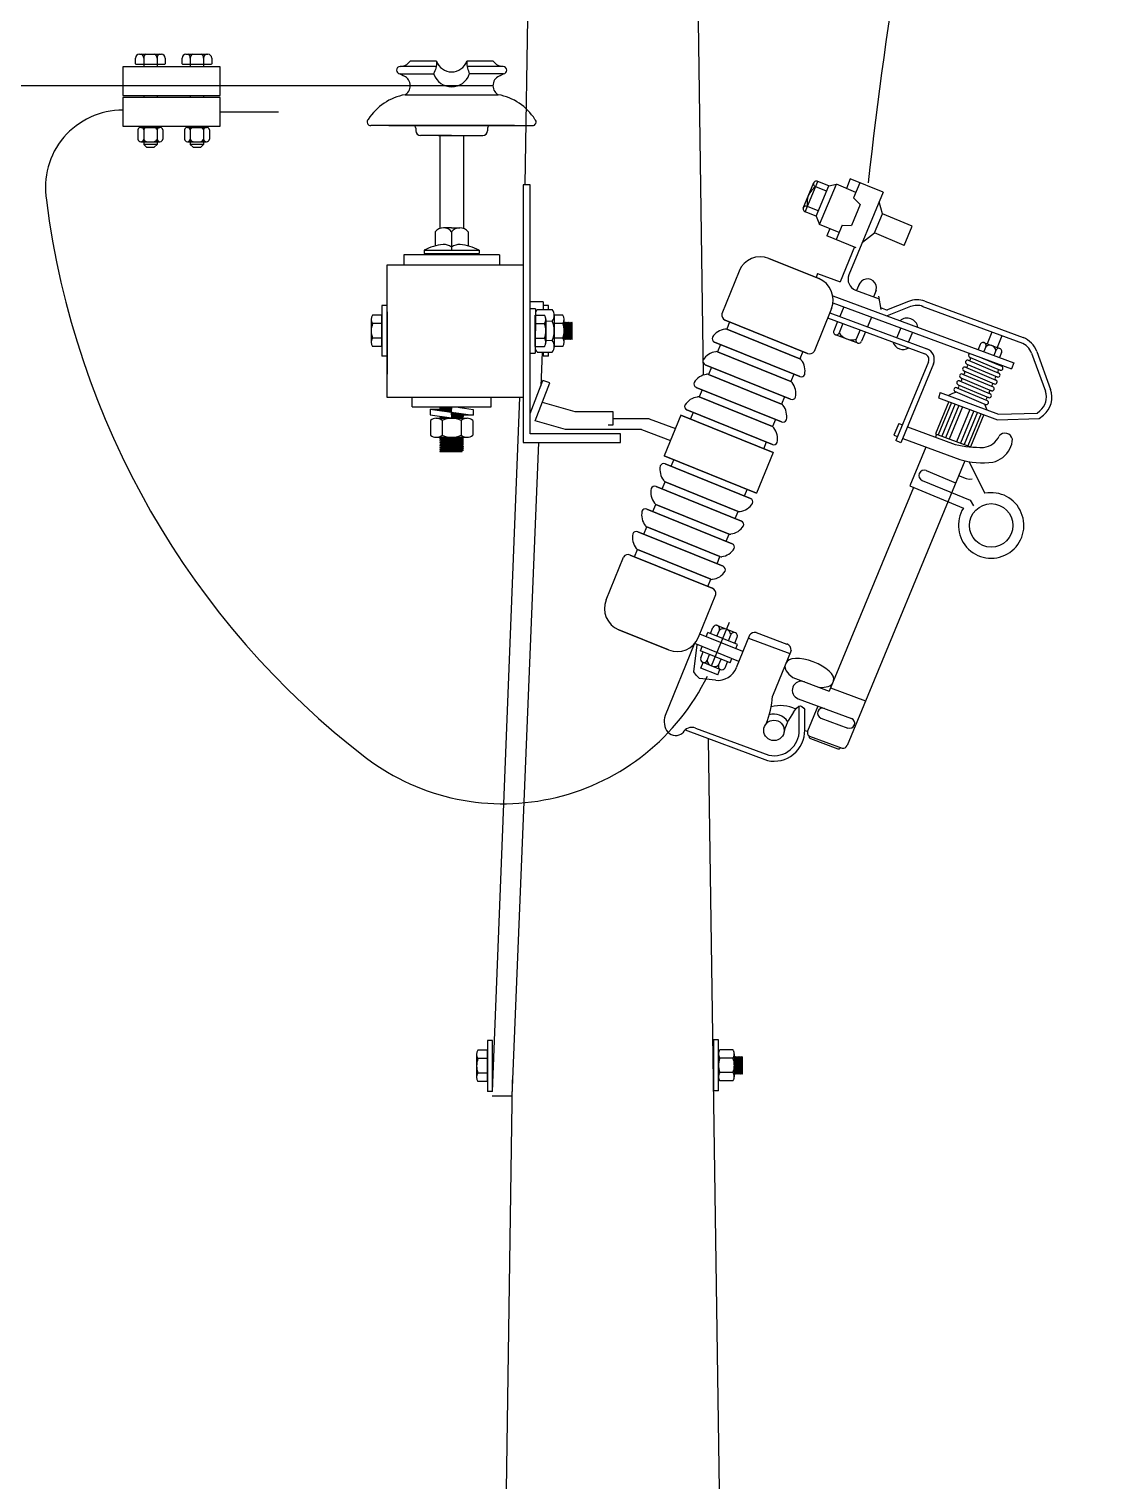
# Model space of a CAD drawing. Header units: millimetres. Extents: x 3057.5 to 3131.2, y 1715.9 to 1738.7.
# Drawn here: x 3113.275 to 3116.612, y 1730.879 to 1735.396 of the extents above; entities that cross this region are included whole.
import ezdxf

# ---------------------------------------------------------------- set-up
doc = ezdxf.new("R2010")
doc.units = ezdxf.units.MM
doc.linetypes.add('ACAD_ISO02W100', pattern=[15, 12, -3])

msp = doc.modelspace()

# ---------------------------------------------------------------- linework, layer by layer
at = {"color": 177, "true_color": 0x293189}
for p, q in [((3114.8199, 1734.9114), (3114.8679, 1738.2623)), ((3115.3745, 1734.3198), (3115.3574, 1735.5082)), ((3113.6317, 1735.3078), (3113.6317, 1735.279)), ((3113.6733, 1735.3078), (3113.6733, 1735.279)), ((3113.7768, 1735.3078), (3113.7768, 1735.279)), ((3113.8184, 1735.3078), (3113.8184, 1735.279)), ((3114.5423, 1735.2798), (3114.4302, 1735.2798)), ((3114.5436, 1735.2966), (3114.461, 1735.2966)), ((3114.72, 1735.2966), (3114.6374, 1735.2966)), ((3114.6374, 1735.2966), (3114.6374, 1735.2942)), ((3114.7508, 1735.2798), (3114.6387, 1735.2798)), ((3114.7508, 1735.2798), (3114.7435, 1735.281)), ((3113.5671, 1735.2725), (3113.5672, 1735.2725)), ((3114.4296, 1735.2571), (3114.5345, 1735.2571)), ((3114.431, 1735.2565), (3114.4381, 1735.2518)), ((3114.6465, 1735.2571), (3114.6454, 1735.2556)), ((3114.7514, 1735.2571), (3114.6465, 1735.2571)), ((3114.7429, 1735.2518), (3114.75, 1735.2565)), ((3113.5671, 1735.2077), (3113.5672, 1735.2077)), ((3113.6317, 1735.1897), (3113.6317, 1735.1834)), ((3113.6733, 1735.1897), (3113.6733, 1735.1834)), ((3113.7768, 1735.1897), (3113.7768, 1735.1834)), ((3113.8184, 1735.1897), (3113.8184, 1735.1834)), ((3114.4454, 1735.1921), (3114.7356, 1735.1921)), ((3113.6317, 1735.094), (3113.6317, 1735.0372)), ((3113.6733, 1735.094), (3113.6733, 1735.0372)), ((3113.7768, 1735.094), (3113.7768, 1735.0372)), ((3113.8184, 1735.094), (3113.8184, 1735.0372)), ((3114.5905, 1735.0958), (3114.3387, 1735.0958)), ((3114.3952, 1735.0958), (3114.5905, 1735.0958)), ((3114.7857, 1735.0958), (3114.5905, 1735.0958)), ((3114.5905, 1735.0958), (3114.8225, 1735.0958)), ((3114.5905, 1735.0958), (3114.8423, 1735.0958)), ((3113.6135, 1735.0824), (3113.6135, 1735.0539)), ((3113.6226, 1735.0902), (3113.6824, 1735.0902)), ((3113.6398, 1735.0902), (3113.6652, 1735.0902)), ((3113.6915, 1735.0824), (3113.6915, 1735.0539)), ((3113.7585, 1735.0824), (3113.7585, 1735.0539)), ((3113.7677, 1735.0902), (3113.8275, 1735.0902)), ((3113.7849, 1735.0902), (3113.8103, 1735.0902)), ((3113.8366, 1735.0824), (3113.8366, 1735.0539)), ((3114.4787, 1735.0883), (3114.4787, 1735.0799)), ((3114.5905, 1735.0649), (3114.4937, 1735.0649)), ((3114.5905, 1735.0649), (3114.4937, 1735.0649)), ((3114.5497, 1735.0649), (3114.6313, 1735.0649)), ((3114.5497, 1735.0649), (3114.6313, 1735.0649)), ((3114.554, 1735.0649), (3114.554, 1734.7761)), ((3114.5905, 1735.0649), (3114.6872, 1735.0649)), ((3114.5905, 1735.0649), (3114.6872, 1735.0649)), ((3114.627, 1735.0649), (3114.627, 1734.7761)), ((3114.7022, 1735.0883), (3114.7022, 1735.0799)), ((3113.6226, 1735.046), (3113.6824, 1735.046)), ((3113.6733, 1735.0372), (3113.6317, 1735.0372)), ((3113.6317, 1735.0372), (3113.6403, 1735.0286)), ((3113.6398, 1735.046), (3113.6652, 1735.046)), ((3113.6403, 1735.0286), (3113.6647, 1735.0286)), ((3113.6733, 1735.0372), (3113.6647, 1735.0286)), ((3113.7677, 1735.046), (3113.8275, 1735.046)), ((3113.8184, 1735.0372), (3113.7768, 1735.0372)), ((3113.7768, 1735.0372), (3113.7854, 1735.0286)), ((3113.7849, 1735.046), (3113.8103, 1735.046)), ((3113.7854, 1735.0286), (3113.8098, 1735.0286)), ((3113.8184, 1735.0372), (3113.8098, 1735.0286)), ((3114.627, 1735.0341), (3114.627, 1734.7761)), ((3114.8133, 1734.9114), (3114.8133, 1734.1095)), ((3114.8347, 1734.9114), (3114.8133, 1734.9114)), ((3114.8347, 1734.1367), (3114.8347, 1734.9114)), ((3115.6851, 1734.8395), (3115.718, 1734.9185)), ((3115.6916, 1734.828), (3115.7307, 1734.9222)), ((3115.7644, 1734.9081), (3115.7307, 1734.9222)), ((3115.7363, 1734.7884), (3115.7883, 1734.9135)), ((3115.7644, 1734.9081), (3115.7883, 1734.9135)), ((3115.8489, 1734.8883), (3115.7883, 1734.9135)), ((3115.8317, 1734.9304), (3115.8194, 1734.9006)), ((3115.9337, 1734.8889), (3115.8317, 1734.9304)), ((3115.8612, 1734.9183), (3115.8419, 1734.8716)), ((3115.7576, 1734.8918), (3115.7239, 1734.9058)), ((3115.7253, 1734.814), (3115.7644, 1734.9081)), ((3115.9337, 1734.8889), (3115.8274, 1734.6314)), ((3115.8419, 1734.8716), (3115.8628, 1734.8507)), ((3115.7253, 1734.814), (3115.6916, 1734.828)), ((3115.7321, 1734.8304), (3115.6983, 1734.8444)), ((3115.8628, 1734.8507), (3115.8356, 1734.7847)), ((3115.907, 1734.7619), (3115.9316, 1734.821)), ((3115.9316, 1734.821), (3115.9211, 1734.8583)), ((3116.024, 1734.7826), (3115.9316, 1734.821)), ((3114.5905, 1734.778), (3114.565, 1734.778)), ((3114.5905, 1734.778), (3114.616, 1734.778)), ((3115.7253, 1734.814), (3115.7363, 1734.7884)), ((3115.7973, 1734.7635), (3115.7363, 1734.7884)), ((3115.8068, 1734.7865), (3115.7881, 1734.7413)), ((3115.8068, 1734.7865), (3115.8356, 1734.7847)), ((3115.9994, 1734.7234), (3116.024, 1734.7826)), ((3114.5395, 1734.7651), (3114.5395, 1734.7214)), ((3114.5905, 1734.7651), (3114.5905, 1734.7088)), ((3114.6415, 1734.7651), (3114.6415, 1734.7214)), ((3115.7678, 1734.7755), (3115.7586, 1734.7533)), ((3115.85, 1734.7161), (3115.7586, 1734.7533)), ((3115.8693, 1734.733), (3115.907, 1734.7619)), ((3115.9994, 1734.7234), (3115.907, 1734.7619)), ((3114.7398, 1734.6939), (3114.4412, 1734.6939)), ((3114.5047, 1734.7088), (3114.6762, 1734.7088)), ((3114.5047, 1734.7088), (3114.5047, 1734.6981)), ((3114.5047, 1734.6981), (3114.6762, 1734.6981)), ((3114.554, 1734.6981), (3114.554, 1734.6939)), ((3114.627, 1734.6981), (3114.627, 1734.6939)), ((3114.6762, 1734.7088), (3114.6762, 1734.6981)), ((3115.8447, 1734.7183), (3115.8001, 1734.6102)), ((3114.8133, 1734.6623), (3114.8133, 1734.2498)), ((3115.4855, 1734.6433), (3115.4315, 1734.5098)), ((3115.4855, 1734.6433), (3115.4315, 1734.5098)), ((3115.7335, 1734.62), (3115.5785, 1734.6827)), ((3115.5785, 1734.6827), (3115.7335, 1734.62)), ((3115.73, 1734.6361), (3115.7249, 1734.6234)), ((3115.73, 1734.6361), (3115.8001, 1734.6102)), ((3115.8601, 1734.6043), (3115.8513, 1734.5831)), ((3115.777, 1734.5667), (3116.3411, 1734.3579)), ((3115.848, 1734.5843), (3115.9211, 1734.5572)), ((3115.9123, 1734.5827), (3115.9044, 1734.5634)), ((3115.9198, 1734.5648), (3115.9271, 1734.5239)), ((3114.3736, 1734.5059), (3114.3444, 1734.5059)), ((3114.3736, 1734.5365), (3114.3736, 1734.3781)), ((3114.3896, 1734.5365), (3114.3736, 1734.5365)), ((3114.3736, 1734.4087), (3114.3736, 1734.5059)), ((3114.3896, 1734.3781), (3114.3896, 1734.5365)), ((3114.3896, 1734.5161), (3114.3896, 1734.3221)), ((3114.8513, 1734.5263), (3114.8342, 1734.5263)), ((3114.8758, 1734.5481), (3114.8347, 1734.5481)), ((3114.8513, 1734.5263), (3114.8502, 1734.3882)), ((3114.8507, 1734.506), (3114.8507, 1734.4086)), ((3114.8507, 1734.506), (3114.8507, 1734.4086)), ((3114.8507, 1734.4087), (3114.8507, 1734.5059)), ((3114.8507, 1734.5059), (3114.8799, 1734.5059)), ((3114.8572, 1734.5235), (3114.9035, 1734.5235)), ((3114.8758, 1734.5481), (3114.8758, 1734.5235)), ((3114.8919, 1734.5367), (3114.8758, 1734.5367)), ((3114.8919, 1734.5235), (3114.8919, 1734.5367)), ((3114.9098, 1734.5084), (3114.9098, 1734.4061)), ((3114.9369, 1734.5062), (3114.91, 1734.5062)), ((3115.7729, 1734.527), (3115.7189, 1734.3935)), ((3115.7729, 1734.527), (3115.7189, 1734.3935)), ((3115.7676, 1734.5137), (3116.07, 1734.4017)), ((3115.7776, 1734.5447), (3116.334, 1734.3388)), ((3115.8111, 1734.5323), (3115.7987, 1734.5022)), ((3115.926, 1734.5298), (3115.9465, 1734.5222)), ((3116.0127, 1734.5487), (3115.9446, 1734.5215)), ((3116.0191, 1734.5328), (3115.9468, 1734.5038)), ((3116.0544, 1734.5345), (3116.3673, 1734.4187)), ((3116.0641, 1734.5494), (3116.3697, 1734.4362)), ((3114.3402, 1734.4929), (3114.3402, 1734.4217)), ((3114.3736, 1734.4799), (3114.3444, 1734.4799)), ((3114.3896, 1734.4411), (3114.3896, 1734.471)), ((3114.3896, 1734.4411), (3114.3896, 1734.471)), ((3114.8347, 1734.4411), (3114.8347, 1734.471)), ((3114.8347, 1734.4411), (3114.8347, 1734.471)), ((3114.8507, 1734.4903), (3114.8507, 1734.4211)), ((3114.8507, 1734.4903), (3114.8507, 1734.4211)), ((3114.8507, 1734.4799), (3114.8799, 1734.4799)), ((3114.8841, 1734.4929), (3114.8841, 1734.4217)), ((3114.9369, 1734.4803), (3114.9098, 1734.4803)), ((3114.9411, 1734.422), (3114.9411, 1734.4932)), ((3114.9411, 1734.4576), (3114.9446, 1734.4846)), ((3114.9416, 1734.4806), (3114.9411, 1734.4814)), ((3114.9411, 1734.4383), (3114.9466, 1734.4806)), ((3114.9411, 1734.4769), (3114.9416, 1734.4806)), ((3114.9446, 1734.4846), (3114.9416, 1734.4806)), ((3114.9432, 1734.4347), (3114.9496, 1734.4846)), ((3114.9466, 1734.4806), (3114.9446, 1734.4846)), ((3114.9451, 1734.4306), (3114.9516, 1734.4806)), ((3114.9496, 1734.4846), (3114.9466, 1734.4806)), ((3114.9482, 1734.4347), (3114.9547, 1734.4846)), ((3114.9516, 1734.4806), (3114.9496, 1734.4846)), ((3114.9502, 1734.4306), (3114.9566, 1734.4806)), ((3114.9547, 1734.4846), (3114.9516, 1734.4806)), ((3114.9532, 1734.4347), (3114.9597, 1734.4846)), ((3114.9566, 1734.4806), (3114.9547, 1734.4846)), ((3114.9552, 1734.4306), (3114.9616, 1734.4806)), ((3114.9597, 1734.4846), (3114.9566, 1734.4806)), ((3114.9582, 1734.4347), (3114.9647, 1734.4846)), ((3114.9616, 1734.4806), (3114.9597, 1734.4846)), ((3114.9602, 1734.4306), (3114.966, 1734.4758)), ((3114.9647, 1734.4846), (3114.9616, 1734.4806)), ((3114.9647, 1734.4846), (3114.9616, 1734.4806)), ((3114.966, 1734.4818), (3114.9647, 1734.4846)), ((3114.966, 1734.4318), (3114.966, 1734.4818)), ((3115.698, 1734.3873), (3115.4422, 1734.4909)), ((3115.4422, 1734.4909), (3115.698, 1734.3873)), ((3115.4561, 1734.4853), (3115.447, 1734.4629)), ((3115.4561, 1734.4853), (3115.447, 1734.4629)), ((3115.675, 1734.3705), (3115.447, 1734.4629)), ((3115.447, 1734.4629), (3115.675, 1734.3705)), ((3115.7611, 1734.4978), (3116.064, 1734.3856)), ((3115.7921, 1734.4863), (3115.7802, 1734.4574)), ((3115.8088, 1734.4801), (3115.7969, 1734.4512)), ((3115.8619, 1734.4605), (3115.85, 1734.4316)), ((3115.8976, 1734.5003), (3115.8851, 1734.4701)), ((3115.9894, 1734.4663), (3115.977, 1734.4362)), ((3114.3736, 1734.4347), (3114.3444, 1734.4347)), ((3114.8507, 1734.4347), (3114.8799, 1734.4347)), ((3114.9369, 1734.435), (3114.9098, 1734.435)), ((3114.9411, 1734.432), (3114.9432, 1734.4347)), ((3114.9432, 1734.4347), (3114.9451, 1734.4306)), ((3114.9451, 1734.4306), (3114.9482, 1734.4347)), ((3114.9482, 1734.4347), (3114.9502, 1734.4306)), ((3114.9502, 1734.4306), (3114.9532, 1734.4347)), ((3114.9532, 1734.4347), (3114.9552, 1734.4306)), ((3114.9552, 1734.4306), (3114.9582, 1734.4347)), ((3114.9582, 1734.4347), (3114.9602, 1734.4306)), ((3114.9602, 1734.4306), (3114.9632, 1734.4347)), ((3114.9632, 1734.4347), (3114.966, 1734.4565)), ((3114.9632, 1734.4347), (3114.9652, 1734.4306)), ((3114.9652, 1734.4306), (3114.966, 1734.4372)), ((3114.9652, 1734.4306), (3114.966, 1734.4318)), ((3115.6745, 1734.3149), (3115.4087, 1734.4225)), ((3115.4087, 1734.4225), (3115.6745, 1734.3149)), ((3115.4276, 1734.4148), (3115.4185, 1734.3924)), ((3115.4276, 1734.4148), (3115.4185, 1734.3924)), ((3115.7841, 1734.4458), (3115.8568, 1734.4189)), ((3115.8786, 1734.4543), (3115.8667, 1734.4254)), ((3116.0255, 1734.4529), (3116.0131, 1734.4228)), ((3116.2361, 1734.4144), (3116.2298, 1734.3991)), ((3116.2469, 1734.4213), (3116.2975, 1734.4025)), ((3116.2725, 1734.4537), (3116.2575, 1734.4173)), ((3116.3037, 1734.4422), (3116.2886, 1734.4058)), ((3114.3736, 1734.4087), (3114.3444, 1734.4087)), ((3114.3896, 1734.3781), (3114.3736, 1734.3781)), ((3114.8342, 1734.3882), (3114.8502, 1734.3882)), ((3114.8507, 1734.4087), (3114.8799, 1734.4087)), ((3114.8572, 1734.391), (3114.9035, 1734.391)), ((3114.8722, 1734.391), (3114.8679, 1734.2857)), ((3114.8758, 1734.391), (3114.8758, 1734.3783)), ((3114.8919, 1734.3783), (3114.8758, 1734.3783)), ((3114.8919, 1734.3783), (3114.8919, 1734.391)), ((3114.9369, 1734.409), (3114.91, 1734.409)), ((3115.6465, 1734.3001), (3115.4185, 1734.3924)), ((3115.4185, 1734.3924), (3115.6465, 1734.3001)), ((3115.6841, 1734.393), (3115.675, 1734.3705)), ((3115.6841, 1734.393), (3115.675, 1734.3705)), ((3116.2031, 1734.3752), (3116.298, 1734.3352)), ((3116.2402, 1734.3735), (3116.303, 1734.347)), ((3116.2534, 1734.408), (3116.2471, 1734.3927)), ((3116.285, 1734.3963), (3116.2786, 1734.381)), ((3116.3022, 1734.3899), (3116.2959, 1734.3746)), ((3116.3959, 1734.3878), (3116.439, 1734.2692)), ((3116.412, 1734.3936), (3116.4551, 1734.275)), ((3115.646, 1734.2445), (3115.3802, 1734.3521)), ((3115.3802, 1734.3521), (3115.646, 1734.2445)), ((3115.3991, 1734.3444), (3115.39, 1734.322)), ((3115.3991, 1734.3444), (3115.39, 1734.322)), ((3116.0748, 1734.3611), (3115.9734, 1734.1158)), ((3116.0906, 1734.3546), (3115.9893, 1734.1092)), ((3116.1851, 1734.3325), (3116.28, 1734.2925)), ((3116.1901, 1734.3444), (3116.285, 1734.3044)), ((3116.1901, 1734.3444), (3116.285, 1734.3044)), ((3116.1941, 1734.3539), (3116.289, 1734.3139)), ((3116.1991, 1734.3657), (3116.294, 1734.3257)), ((3116.1991, 1734.3657), (3116.294, 1734.3257)), ((3116.3411, 1734.3579), (3116.334, 1734.3388)), ((3114.8347, 1734.1997), (3114.8744, 1734.3025)), ((3114.851, 1734.1774), (3114.8967, 1734.2955)), ((3114.8967, 1734.2955), (3114.8744, 1734.3025)), ((3115.6175, 1734.174), (3115.3517, 1734.2816)), ((3115.3517, 1734.2816), (3115.6175, 1734.174)), ((3115.618, 1734.2297), (3115.39, 1734.322)), ((3115.39, 1734.322), (3115.618, 1734.2297)), ((3115.6556, 1734.3225), (3115.6465, 1734.3001)), ((3115.6556, 1734.3225), (3115.6465, 1734.3001)), ((3116.1631, 1734.2803), (3116.2581, 1734.2404)), ((3116.1671, 1734.2899), (3116.2621, 1734.2499)), ((3116.1721, 1734.3017), (3116.267, 1734.2617)), ((3116.1721, 1734.3017), (3116.267, 1734.2617)), ((3116.1761, 1734.3112), (3116.2711, 1734.2712)), ((3116.1811, 1734.323), (3116.276, 1734.283)), ((3116.1811, 1734.323), (3116.276, 1734.283)), ((3114.4672, 1734.2206), (3114.4672, 1734.2498)), ((3114.7138, 1734.2206), (3114.7138, 1734.2498)), ((3114.7178, 1732.0911), (3114.8029, 1734.2498)), ((3114.9747, 1734.205), (3114.873, 1734.2343)), ((3115.3706, 1734.274), (3115.3615, 1734.2516)), ((3115.3706, 1734.274), (3115.3615, 1734.2516)), ((3115.5895, 1734.1593), (3115.3615, 1734.2516)), ((3115.3615, 1734.2516), (3115.5895, 1734.1593)), ((3115.6271, 1734.2521), (3115.618, 1734.2297)), ((3115.6271, 1734.2521), (3115.618, 1734.2297)), ((3116.1383, 1734.2371), (3116.0968, 1734.1366)), ((3116.1463, 1734.2341), (3116.1048, 1734.1336)), ((3116.1119, 1734.2652), (3116.1059, 1734.2491)), ((3116.1059, 1734.2491), (3116.2904, 1734.1808)), ((3116.1119, 1734.2652), (3116.2932, 1734.198)), ((3116.1581, 1734.2685), (3116.2531, 1734.2285)), ((3114.4672, 1734.2206), (3114.7138, 1734.2206)), ((3114.5238, 1734.2139), (3114.5587, 1734.2139)), ((3114.5238, 1734.2139), (3114.5238, 1734.196)), ((3114.5238, 1734.2139), (3114.5905, 1734.2042)), ((3114.5238, 1734.196), (3114.5905, 1734.1863)), ((3114.554, 1734.2164), (3114.5833, 1734.2206)), ((3114.554, 1734.2164), (3114.5598, 1734.2202)), ((3114.5598, 1734.2143), (3114.554, 1734.2164)), ((3114.554, 1734.2106), (3114.5901, 1734.2157)), ((3114.554, 1734.2106), (3114.5598, 1734.2143)), ((3114.5598, 1734.2085), (3114.554, 1734.2106)), ((3114.554, 1734.1871), (3114.5598, 1734.1909)), ((3114.554, 1734.1871), (3114.5695, 1734.1893)), ((3114.5598, 1734.2202), (3114.5587, 1734.2206)), ((3114.5598, 1734.2202), (3114.5626, 1734.2206)), ((3114.5598, 1734.2143), (3114.5903, 1734.2186)), ((3114.5598, 1734.2085), (3114.5899, 1734.2127)), ((3114.5707, 1734.2071), (3114.5897, 1734.2098)), ((3114.5808, 1734.2056), (3114.5895, 1734.2068)), ((3114.5826, 1734.1854), (3114.627, 1734.1916)), ((3114.5904, 1734.2206), (3114.5894, 1734.2047)), ((3114.5894, 1734.2047), (3114.6572, 1734.1948)), ((3114.5894, 1734.2047), (3114.5905, 1734.1863)), ((3114.5895, 1734.2039), (3114.5923, 1734.2043)), ((3114.5896, 1734.201), (3114.6025, 1734.2028)), ((3114.5898, 1734.1981), (3114.6127, 1734.2013)), ((3114.59, 1734.1952), (3114.6212, 1734.1996)), ((3114.5901, 1734.1923), (3114.627, 1734.1975)), ((3114.5903, 1734.1894), (3114.6212, 1734.1937)), ((3114.6035, 1734.2206), (3114.6572, 1734.2127)), ((3114.6139, 1734.219), (3114.6246, 1734.2206)), ((3114.6218, 1734.2), (3114.6212, 1734.1996)), ((3114.6212, 1734.1996), (3114.627, 1734.1975)), ((3114.627, 1734.1975), (3114.6212, 1734.1937)), ((3114.6212, 1734.1937), (3114.627, 1734.1916)), ((3114.6212, 1734.1879), (3114.627, 1734.1916)), ((3114.6222, 1734.2178), (3114.6265, 1734.2206)), ((3114.6572, 1734.1948), (3114.6229, 1734.1948)), ((3114.6572, 1734.2127), (3114.6572, 1734.1948)), ((3115.0931, 1734.205), (3114.9747, 1734.205)), ((3115.0931, 1734.1646), (3115.0931, 1734.205)), ((3115.3042, 1734.1953), (3115.2527, 1734.0682)), ((3115.5916, 1734.079), (3115.3042, 1734.1953)), ((3115.3042, 1734.1953), (3115.5916, 1734.079)), ((3115.589, 1734.1036), (3115.3232, 1734.2112)), ((3115.3232, 1734.2112), (3115.589, 1734.1036)), ((3115.3421, 1734.2036), (3115.333, 1734.1811)), ((3115.3421, 1734.2036), (3115.333, 1734.1811)), ((3116.1579, 1734.2298), (3116.1164, 1734.1293)), ((3116.1695, 1734.2256), (3116.128, 1734.125)), ((3116.1811, 1734.2213), (3116.1396, 1734.1207)), ((3116.2043, 1734.2127), (3116.1628, 1734.1121)), ((3116.2159, 1734.2084), (3116.1744, 1734.1078)), ((3116.2275, 1734.2041), (3116.186, 1734.1035)), ((3116.2391, 1734.1998), (3116.1976, 1734.0992)), ((3116.2471, 1734.1968), (3116.2056, 1734.0963)), ((3116.2932, 1734.198), (3116.4137, 1734.2016)), ((3116.4137, 1734.2016), (3116.4222, 1734.2085)), ((3116.42, 1734.1846), (3116.4331, 1734.1952)), ((3114.5243, 1734.1789), (3114.5243, 1734.1326)), ((3114.5418, 1734.1854), (3114.6392, 1734.1854)), ((3114.5598, 1734.185), (3114.554, 1734.1875)), ((3114.5598, 1734.185), (3114.554, 1734.1871)), ((3114.5575, 1734.1854), (3114.554, 1734.1866)), ((3114.5547, 1734.1872), (3114.5567, 1734.1875)), ((3114.5575, 1734.1854), (3114.6267, 1734.1854)), ((3114.5598, 1734.185), (3114.5797, 1734.1879)), ((3114.5598, 1734.185), (3114.5774, 1734.1875)), ((3114.5605, 1734.1789), (3114.5605, 1734.1326)), ((3114.6071, 1734.1854), (3114.6212, 1734.1879)), ((3114.6205, 1734.1789), (3114.6205, 1734.1326)), ((3114.627, 1734.1858), (3114.6212, 1734.1879)), ((3114.627, 1734.1858), (3114.6222, 1734.1875)), ((3114.624, 1734.1854), (3114.627, 1734.1858)), ((3114.6567, 1734.1789), (3114.6567, 1734.1326)), ((3114.9447, 1734.1504), (3114.851, 1734.1774)), ((3115.1815, 1734.1504), (3114.9447, 1734.1504)), ((3115.0778, 1734.1646), (3115.0931, 1734.1646)), ((3115.2059, 1734.1841), (3115.0917, 1734.1841)), ((3115.1815, 1734.1504), (3115.2722, 1734.1165)), ((3115.2059, 1734.1841), (3115.2873, 1734.1537)), ((3115.5986, 1734.1817), (3115.5895, 1734.1593)), ((3115.5986, 1734.1817), (3115.5895, 1734.1593)), ((3115.9826, 1734.1691), (3115.9676, 1734.1326)), ((3115.9826, 1734.1691), (3115.9937, 1734.1649)), ((3116.0098, 1734.159), (3116.1584, 1734.104)), ((3116.2904, 1734.1808), (3116.42, 1734.1846)), ((3114.5393, 1734.1262), (3114.6416, 1734.1262)), ((3114.554, 1734.1169), (3114.62, 1734.1262)), ((3114.554, 1734.1228), (3114.5594, 1734.1262)), ((3114.554, 1734.1228), (3114.5787, 1734.1262)), ((3114.554, 1734.1228), (3114.5787, 1734.1262)), ((3114.5598, 1734.1206), (3114.554, 1734.1228)), ((3114.554, 1734.111), (3114.627, 1734.1214)), ((3114.554, 1734.1169), (3114.5598, 1734.1206)), ((3114.5598, 1734.1148), (3114.554, 1734.1169)), ((3114.554, 1734.1052), (3114.627, 1734.1155)), ((3114.554, 1734.111), (3114.5598, 1734.1148)), ((3114.5598, 1734.1089), (3114.554, 1734.111)), ((3114.554, 1734.0993), (3114.627, 1734.1097)), ((3114.554, 1734.1052), (3114.5598, 1734.1089)), ((3114.554, 1734.1052), (3114.5598, 1734.1031)), ((3114.554, 1734.0935), (3114.627, 1734.1038)), ((3114.554, 1734.0993), (3114.5598, 1734.1031)), ((3114.5598, 1734.0972), (3114.554, 1734.0993)), ((3114.5598, 1734.1206), (3114.5993, 1734.1262)), ((3114.5598, 1734.1148), (3114.6212, 1734.1235)), ((3114.5598, 1734.1089), (3114.6212, 1734.1176)), ((3114.5598, 1734.1031), (3114.6212, 1734.1118)), ((3114.5598, 1734.0972), (3114.6212, 1734.1059)), ((3114.5598, 1734.0914), (3114.6212, 1734.1001)), ((3114.6079, 1734.1216), (3114.6212, 1734.1235)), ((3114.6255, 1734.1262), (3114.6212, 1734.1235)), ((3114.6212, 1734.1235), (3114.6255, 1734.1262)), ((3114.6212, 1734.1235), (3114.6264, 1734.1216)), ((3114.627, 1734.1214), (3114.6212, 1734.1235)), ((3114.6212, 1734.1176), (3114.627, 1734.1214)), ((3114.627, 1734.1155), (3114.6212, 1734.1176)), ((3114.6212, 1734.1118), (3114.627, 1734.1155)), ((3114.627, 1734.1097), (3114.6212, 1734.1118)), ((3114.6212, 1734.1059), (3114.627, 1734.1097)), ((3114.627, 1734.1038), (3114.6212, 1734.1059)), ((3114.6212, 1734.1001), (3114.627, 1734.1038)), ((3114.6212, 1734.1001), (3114.627, 1734.098)), ((3114.8607, 1734.1095), (3114.7779, 1732.0774)), ((3114.8133, 1734.1095), (3115.1163, 1734.1095)), ((3115.1163, 1734.1367), (3114.8347, 1734.1367)), ((3115.1163, 1734.1095), (3115.1163, 1734.1367)), ((3115.5701, 1734.1113), (3115.561, 1734.0888)), ((3115.5701, 1734.1113), (3115.561, 1734.0888)), ((3115.9676, 1734.1326), (3115.9787, 1734.1285)), ((3115.9893, 1734.1092), (3115.9734, 1734.1158)), ((3115.9948, 1734.1225), (3116.1724, 1734.0568)), ((3116.1, 1734.1354), (3116.0965, 1734.1269)), ((3116.0968, 1734.1366), (3116.2056, 1734.0963)), ((3114.554, 1734.0876), (3114.627, 1734.098)), ((3114.554, 1734.0935), (3114.5598, 1734.0972)), ((3114.554, 1734.0935), (3114.5598, 1734.0972)), ((3114.5598, 1734.0914), (3114.554, 1734.0935)), ((3114.554, 1734.0818), (3114.627, 1734.0921)), ((3114.554, 1734.0876), (3114.5598, 1734.0914)), ((3114.5598, 1734.0855), (3114.554, 1734.0876)), ((3114.554, 1734.0818), (3114.5598, 1734.0855)), ((3114.554, 1734.0818), (3114.6232, 1734.0818)), ((3114.5598, 1734.0855), (3114.6212, 1734.0942)), ((3114.5747, 1734.0818), (3114.6212, 1734.0884)), ((3114.5953, 1734.0818), (3114.627, 1734.0863)), ((3114.616, 1734.0818), (3114.6212, 1734.0825)), ((3114.6212, 1734.0942), (3114.627, 1734.098)), ((3114.627, 1734.0921), (3114.6212, 1734.0942)), ((3114.6212, 1734.0884), (3114.627, 1734.0921)), ((3114.627, 1734.0863), (3114.6212, 1734.0884)), ((3114.6212, 1734.0825), (3114.627, 1734.0863)), ((3114.6232, 1734.0818), (3114.6212, 1734.0825)), ((3115.5401, 1733.9519), (3115.2527, 1734.0682)), ((3115.2527, 1734.0682), (3115.5401, 1733.9519)), ((3115.2742, 1734.036), (3115.2833, 1734.0584)), ((3115.2742, 1734.036), (3115.2833, 1734.0584)), ((3115.5916, 1734.079), (3115.5401, 1733.9519)), ((3116.1878, 1734.0531), (3115.8218, 1733.1668)), ((3116.0666, 1734.0959), (3116.0166, 1733.9748)), ((3115.5211, 1733.936), (3115.2553, 1734.0436)), ((3115.2553, 1734.0436), (3115.5211, 1733.936)), ((3116.0684, 1734.0226), (3116.1596, 1733.9849)), ((3116.2011, 1734.0506), (3116.2505, 1733.9518)), ((3115.4926, 1733.8656), (3115.2268, 1733.9732)), ((3115.2268, 1733.9732), (3115.4926, 1733.8656)), ((3115.2457, 1733.9655), (3115.2548, 1733.988)), ((3115.2457, 1733.9655), (3115.2548, 1733.988)), ((3115.4828, 1733.8957), (3115.2548, 1733.988)), ((3115.2548, 1733.988), (3115.4828, 1733.8957)), ((3115.5022, 1733.9437), (3115.5113, 1733.9661)), ((3115.5022, 1733.9437), (3115.5113, 1733.9661)), ((3116.028, 1733.9701), (3115.7664, 1733.3366)), ((3116.0166, 1733.9748), (3116.1838, 1733.9058)), ((3116.0556, 1733.9918), (3116.205, 1733.9301)), ((3116.1689, 1734.0074), (3116.1921, 1733.9978)), ((3116.1921, 1733.9978), (3116.2015, 1733.9963)), ((3116.2015, 1733.9963), (3116.2113, 1733.9973)), ((3115.2172, 1733.8951), (3115.2263, 1733.9175)), ((3115.2172, 1733.8951), (3115.2263, 1733.9175)), ((3115.4543, 1733.8252), (3115.2263, 1733.9175)), ((3115.2263, 1733.9175), (3115.4543, 1733.8252)), ((3116.205, 1733.9301), (3116.215, 1733.9133)), ((3115.4641, 1733.7951), (3115.1983, 1733.9028)), ((3115.1983, 1733.9028), (3115.4641, 1733.7951)), ((3115.4737, 1733.8732), (3115.4828, 1733.8957)), ((3115.4737, 1733.8732), (3115.4828, 1733.8957)), ((3115.4356, 1733.7247), (3115.1698, 1733.8323)), ((3115.1698, 1733.8323), (3115.4356, 1733.7247)), ((3115.1887, 1733.8247), (3115.1978, 1733.8471)), ((3115.1887, 1733.8247), (3115.1978, 1733.8471)), ((3115.4258, 1733.7548), (3115.1978, 1733.8471)), ((3115.1978, 1733.8471), (3115.4258, 1733.7548)), ((3115.4452, 1733.8028), (3115.4543, 1733.8252)), ((3115.4452, 1733.8028), (3115.4543, 1733.8252)), ((3115.0714, 1733.6203), (3115.1254, 1733.7537)), ((3115.0714, 1733.6203), (3115.1254, 1733.7537)), ((3115.4021, 1733.6563), (3115.1462, 1733.7599)), ((3115.1462, 1733.7599), (3115.4021, 1733.6563)), ((3115.1602, 1733.7543), (3115.1692, 1733.7767)), ((3115.1602, 1733.7543), (3115.1692, 1733.7767)), ((3115.3973, 1733.6844), (3115.1692, 1733.7767)), ((3115.1692, 1733.7767), (3115.3973, 1733.6844)), ((3115.4167, 1733.7324), (3115.4258, 1733.7548)), ((3115.4167, 1733.7324), (3115.4258, 1733.7548)), ((3115.3882, 1733.6619), (3115.3973, 1733.6844)), ((3115.3882, 1733.6619), (3115.3973, 1733.6844)), ((3115.3588, 1733.5039), (3115.4128, 1733.6374)), ((3115.3588, 1733.5039), (3115.4128, 1733.6374)), ((3115.2658, 1733.4645), (3115.1108, 1733.5273)), ((3115.1108, 1733.5273), (3115.2658, 1733.4645)), ((3115.4973, 1733.4596), (3115.3629, 1733.514)), ((3115.3833, 1733.5057), (3115.3886, 1733.519)), ((3115.4803, 1733.4818), (3115.3886, 1733.519)), ((3115.3966, 1733.5157), (3115.4042, 1733.5345)), ((3115.3998, 1733.4147), (3115.4551, 1733.5513)), ((3115.4746, 1733.5174), (3115.4164, 1733.541)), ((3115.4165, 1733.5077), (3115.4241, 1733.5264)), ((3115.4524, 1733.4931), (3115.46, 1733.5119)), ((3115.539, 1733.5183), (3115.6343, 1733.483)), ((3115.3454, 1733.4826), (3115.2554, 1733.2605)), ((3115.4849, 1733.4289), (3115.3472, 1733.4846)), ((3115.3655, 1733.4618), (3115.3708, 1733.475)), ((3115.4723, 1733.4851), (3115.4799, 1733.5038)), ((3115.475, 1733.4686), (3115.4803, 1733.4818)), ((3115.5178, 1733.51), (3115.4766, 1733.4084)), ((3115.5143, 1733.5014), (3115.6435, 1733.4535)), ((3115.4572, 1733.4247), (3115.3655, 1733.4618)), ((3115.3659, 1733.4399), (3115.3734, 1733.4586)), ((3115.3668, 1733.4083), (3115.3737, 1733.4252)), ((3115.4286, 1733.403), (3115.3718, 1733.426)), ((3115.3858, 1733.4318), (3115.3934, 1733.4505)), ((3115.4217, 1733.4173), (3115.4293, 1733.436)), ((3115.4416, 1733.4092), (3115.4492, 1733.4279)), ((3115.4572, 1733.4247), (3115.4625, 1733.4379)), ((3115.6473, 1733.463), (3115.5898, 1733.3209)), ((3115.4189, 1733.3872), (3115.3668, 1733.4083)), ((3115.4189, 1733.3872), (3115.4258, 1733.4041)), ((3115.6527, 1733.3787), (3115.7664, 1733.3366)), ((3115.4125, 1733.3701), (3115.3625, 1733.3752)), ((3115.7704, 1733.3463), (3115.8793, 1733.306)), ((3115.6641, 1733.2838), (3115.6713, 1733.2896)), ((3115.6693, 1733.3128), (3115.835, 1733.2515)), ((3115.6713, 1733.2896), (3115.6765, 1733.2907)), ((3115.6729, 1733.2152), (3115.6729, 1733.2899)), ((3115.6765, 1733.2907), (3115.6812, 1733.2886)), ((3115.6812, 1733.2886), (3115.6868, 1733.2836)), ((3115.7309, 1733.29), (3115.6988, 1733.2123)), ((3115.6546, 1733.2707), (3115.6641, 1733.2838)), ((3115.6868, 1733.2836), (3115.69, 1733.2797)), ((3115.69, 1733.2152), (3115.69, 1733.2797)), ((3115.7402, 1733.2526), (3115.824, 1733.2216)), ((3115.3171, 1733.2155), (3115.5734, 1733.1205)), ((3115.3498, 1733.2216), (3115.5782, 1733.137)), ((3115.6983, 1733.2103), (3115.69, 1733.2133)), ((3115.7043, 1733.1966), (3115.8066, 1733.1587)), ((3115.5022, 1725.4215), (3115.3907, 1733.1882)), ((3115.7075, 1733.1889), (3115.7933, 1733.1571)), ((3114.7017, 1732.2495), (3114.7017, 1732.0911)), ((3114.7178, 1732.2495), (3114.7017, 1732.2495)), ((3114.7178, 1732.0911), (3114.7178, 1732.2495)), ((3114.6683, 1732.2059), (3114.6683, 1732.1347)), ((3114.7017, 1732.2189), (3114.6725, 1732.2189)), ((3114.7017, 1732.1217), (3114.7017, 1732.2189)), ((3114.7017, 1732.1929), (3114.6725, 1732.1929)), ((3114.7017, 1732.1477), (3114.6725, 1732.1477)), ((3114.7017, 1732.1217), (3114.6725, 1732.1217)), ((3114.6837, 1725.4215), (3114.7799, 1732.1267)), ((3114.7178, 1732.0911), (3114.7017, 1732.0911)), ((3114.7164, 1732.0774), (3114.7779, 1732.0774))]:
    msp.add_line(p, q, dxfattribs=at)
at = {"color": 177, "linetype": 'Continuous', "ltscale": 0.13, "true_color": 0x293189}
for p, q in [((3112.3316, 1735.2203), (3114.7193, 1735.2203)), ((3113.8702, 1735.1387), (3114.051, 1735.1387)), ((3115.3446, 1733.3968), (3115.3547, 1733.4808)), ((3115.3517, 1733.3856), (3115.3446, 1733.3968)), ((3115.3625, 1733.3752), (3115.3517, 1733.3856))]:
    msp.add_line(p, q, dxfattribs=at)
at = {"color": 177, "ltscale": 0.5, "true_color": 0x293189}
for p, q in [((3114.4412, 1734.6939), (3114.4412, 1734.6642)), ((3114.7398, 1734.6939), (3114.7398, 1734.6642))]:
    msp.add_line(p, q, dxfattribs=at)
at = {"color": 177, "linetype": 'ACAD_ISO02W100', "lineweight": 13, "ltscale": 0.13, "true_color": 0x293189}
for p, q in [((3114.8513, 1734.5263), (3114.8342, 1734.5263)), ((3114.8513, 1734.5263), (3114.8502, 1734.3882)), ((3114.8507, 1734.506), (3114.8507, 1734.4086)), ((3114.8507, 1734.506), (3114.8507, 1734.4086)), ((3114.8507, 1734.4087), (3114.8507, 1734.5059)), ((3114.8507, 1734.5059), (3114.8799, 1734.5059)), ((3114.8347, 1734.4411), (3114.8347, 1734.471)), ((3114.8347, 1734.4411), (3114.8347, 1734.471)), ((3114.8507, 1734.4903), (3114.8507, 1734.4211)), ((3114.8507, 1734.4903), (3114.8507, 1734.4211)), ((3114.8507, 1734.4799), (3114.8799, 1734.4799)), ((3114.8841, 1734.4929), (3114.8841, 1734.4217)), ((3114.8841, 1734.4873), (3114.9035, 1734.4873)), ((3114.91, 1734.4933), (3114.9098, 1734.4921)), ((3114.91, 1734.4933), (3114.9098, 1734.493)), ((3114.8507, 1734.4347), (3114.8799, 1734.4347)), ((3114.8841, 1734.4273), (3114.9035, 1734.4273)), ((3114.8342, 1734.3882), (3114.8502, 1734.3882)), ((3114.8507, 1734.4087), (3114.8799, 1734.4087))]:
    msp.add_line(p, q, dxfattribs=at)
at = {"color": 177, "linetype": 'ACAD_ISO02W100', "true_color": 0x293189}
for p, q in [((3115.4053, 1732.2511), (3115.4053, 1732.0927)), ((3115.4214, 1732.2511), (3115.4053, 1732.2511)), ((3115.4214, 1732.0927), (3115.4214, 1732.2511)), ((3115.4214, 1732.2076), (3115.4214, 1732.1364)), ((3115.4665, 1732.2206), (3115.4256, 1732.2206)), ((3115.4707, 1732.1364), (3115.4707, 1732.2076)), ((3115.4665, 1732.1947), (3115.4256, 1732.1947)), ((3115.4707, 1732.172), (3115.4742, 1732.1991)), ((3115.4711, 1732.195), (3115.4707, 1732.1958)), ((3115.4707, 1732.1527), (3115.4761, 1732.195)), ((3115.4707, 1732.1913), (3115.4711, 1732.195)), ((3115.4742, 1732.1991), (3115.4711, 1732.195)), ((3115.4727, 1732.1491), (3115.4792, 1732.1991)), ((3115.4761, 1732.195), (3115.4742, 1732.1991)), ((3115.4747, 1732.145), (3115.4811, 1732.195)), ((3115.4792, 1732.1991), (3115.4761, 1732.195)), ((3115.4777, 1732.1491), (3115.4842, 1732.1991)), ((3115.4811, 1732.195), (3115.4792, 1732.1991)), ((3115.4797, 1732.145), (3115.4862, 1732.195)), ((3115.4842, 1732.1991), (3115.4811, 1732.195)), ((3115.4827, 1732.1491), (3115.4892, 1732.1991)), ((3115.4862, 1732.195), (3115.4842, 1732.1991)), ((3115.4847, 1732.145), (3115.4912, 1732.195)), ((3115.4892, 1732.1991), (3115.4862, 1732.195)), ((3115.4877, 1732.1491), (3115.4942, 1732.1991)), ((3115.4912, 1732.195), (3115.4892, 1732.1991)), ((3115.4897, 1732.145), (3115.4956, 1732.1902)), ((3115.4942, 1732.1991), (3115.4912, 1732.195)), ((3115.4942, 1732.1991), (3115.4912, 1732.195)), ((3115.4927, 1732.1491), (3115.4956, 1732.1709)), ((3115.4956, 1732.1962), (3115.4942, 1732.1991)), ((3115.4956, 1732.1462), (3115.4956, 1732.1962)), ((3115.4665, 1732.1494), (3115.4256, 1732.1494)), ((3115.4665, 1732.1234), (3115.4256, 1732.1234)), ((3115.4707, 1732.1464), (3115.4727, 1732.1491)), ((3115.4727, 1732.1491), (3115.4747, 1732.145)), ((3115.4747, 1732.145), (3115.4777, 1732.1491)), ((3115.4777, 1732.1491), (3115.4797, 1732.145)), ((3115.4797, 1732.145), (3115.4827, 1732.1491)), ((3115.4827, 1732.1491), (3115.4847, 1732.145)), ((3115.4847, 1732.145), (3115.4877, 1732.1491)), ((3115.4877, 1732.1491), (3115.4897, 1732.145)), ((3115.4897, 1732.145), (3115.4927, 1732.1491)), ((3115.4927, 1732.1491), (3115.4947, 1732.145)), ((3115.4947, 1732.145), (3115.4956, 1732.1516)), ((3115.4947, 1732.145), (3115.4956, 1732.1462)), ((3115.4214, 1732.0927), (3115.4053, 1732.0927))]:
    msp.add_line(p, q, dxfattribs=at)
at = {"color": 177, "true_color": 0x293189}
for points in [[(3113.6182, 1735.318), (3113.6868, 1735.318)], [(3113.7633, 1735.318), (3113.8319, 1735.318)], [(3114.8133, 1734.2498), (3114.3896, 1734.2498), (3114.3896, 1734.6623), (3114.8133, 1734.6623)]]:
    msp.add_lwpolyline(points, dxfattribs=at)
for points in [[(3113.8702, 1735.279), (3113.5672, 1735.279), (3113.5672, 1735.1897), (3113.8702, 1735.1897)], [(3113.8702, 1735.1834), (3113.5672, 1735.1834), (3113.5672, 1735.094), (3113.8702, 1735.094)]]:
    msp.add_lwpolyline(points, close=True, dxfattribs=at)
for points in [[(3113.6986, 1735.3062), (3113.6986, 1735.2899, -0.414214), (3113.6947, 1735.286), (3113.6103, 1735.286, -0.414214), (3113.6064, 1735.2899), (3113.6064, 1735.3062)], [(3113.8437, 1735.3062), (3113.8437, 1735.2899, -0.414214), (3113.8398, 1735.286), (3113.7554, 1735.286, -0.414214), (3113.7515, 1735.2899), (3113.7515, 1735.3062)], [(3114.4302, 1735.2798), (3114.4374, 1735.281, 0.212656), (3114.461, 1735.2966, -0.508971)], [(3114.5436, 1735.2966), (3114.5436, 1735.2942, -0.121037), (3114.5345, 1735.2571), (3114.5356, 1735.2556)]]:
    msp.add_lwpolyline(points, format="xyb", dxfattribs=at)
for centre, radius in [((3116.2703, 1733.8519), 0.0678), ((3115.5941, 1733.2142), 0.0318)]:
    msp.add_circle(centre, radius, dxfattribs=at)
at = {"color": 177, "linetype": 'Continuous', "ltscale": 0.13, "true_color": 0x293189}
for centre, radius, start, end in [((3128.2775, 1733.5825), 12.4618, 159.40502, 173.84901), ((3113.5657, 1734.9037), 0.2401, 89.637, 189.4399), ((3115.9113, 1735.1919), 2.6032, 187.2292, 232.4679), ((3114.7504, 1733.6947), 0.7086, 233.1562, 333.9302)]:
    msp.add_arc(centre, radius, start, end, dxfattribs=at)
at = {"color": 177, "true_color": 0x293189}
for centre, radius, start, end in [((3113.6182, 1735.3062), 0.0118, 90, 180), ((3113.62, 1735.307), 0.0118, 356.0661, 68.6532), ((3113.6434, 1735.307), 0.0118, 111.3468, 183.9339), ((3113.6616, 1735.307), 0.0118, 356.0661, 68.6532), ((3113.685, 1735.307), 0.0118, 111.3468, 183.9339), ((3113.6868, 1735.3062), 0.0118, 0, 90), ((3113.7633, 1735.3062), 0.0118, 90, 180), ((3113.7651, 1735.307), 0.0118, 356.0661, 68.6532), ((3113.7885, 1735.307), 0.0118, 111.3468, 183.9339), ((3113.8067, 1735.307), 0.0118, 356.0661, 68.6532), ((3113.8301, 1735.307), 0.0118, 111.3468, 183.9339), ((3113.8319, 1735.3062), 0.0118, 0, 90), ((3114.4302, 1735.2684), 0.0114, 90, 265.4375), ((3114.5905, 1735.3124), 0.0495, 198.5719, 341.4281), ((3114.7175, 1735.2942), 0.0801, 180, 207.6053), ((3114.7493, 1735.3152), 0.0347, 212.415, 260.4367), ((3114.7508, 1735.2684), 0.0114, 274.5625, 90), ((3114.429, 1735.2534), 0.00375, 56.4804, 85.4375), ((3114.429, 1735.2203), 0.0328, 303.716, 73.8124), ((3114.5905, 1735.2751), 0.0583, 199.6181, 340.3819), ((3114.7522, 1735.2202), 0.033, 106.4557, 237.6883), ((3114.752, 1735.2534), 0.00375, 94.5625, 123.5196), ((3114.4757, 1735.0234), 0.1714, 100.1903, 147.5594), ((3114.4444, 1735.1957), 0.00375, 284.3401, 316.3356), ((3114.7053, 1735.0234), 0.1714, 32.4406, 79.8097), ((3114.3387, 1735.107), 0.0112, 132.7567, 270), ((3114.4712, 1735.0883), 0.0075, 0, 90), ((3114.7097, 1735.0883), 0.0075, 90, 180), ((3114.8423, 1735.107), 0.0112, 270, 47.2433), ((3113.6226, 1735.081), 0.00922, 8.2775, 171.7225), ((3113.6226, 1735.0552), 0.00922, 188.2775, 351.7225), ((3113.6429, 1735.079), 0.0117, 105.1705, 163.2575), ((3113.6429, 1735.0573), 0.0117, 196.7425, 254.8295), ((3113.6621, 1735.079), 0.0117, 16.7425, 74.8295), ((3113.6621, 1735.0573), 0.0117, 285.1705, 343.2575), ((3113.6824, 1735.081), 0.00922, 8.2775, 171.7225), ((3113.6824, 1735.0552), 0.00922, 188.2775, 351.7225), ((3113.7677, 1735.081), 0.00922, 8.2775, 171.7225), ((3113.7677, 1735.0552), 0.00922, 188.2775, 351.7225), ((3113.7879, 1735.079), 0.0117, 105.1705, 163.2575), ((3113.7879, 1735.0573), 0.0117, 196.7425, 254.8295), ((3113.8072, 1735.079), 0.0117, 16.7425, 74.8295), ((3113.8072, 1735.0573), 0.0117, 285.1705, 343.2575), ((3113.8275, 1735.081), 0.00922, 8.2775, 171.7225), ((3113.8275, 1735.0552), 0.00922, 188.2775, 351.7225), ((3114.4937, 1735.0799), 0.015, 180, 270), ((3114.4937, 1735.0799), 0.015, 180, 270), ((3114.6872, 1735.0799), 0.015, 270, 0), ((3114.6872, 1735.0799), 0.015, 270, 0), ((3115.726, 1734.9145), 0.00896, 58.4665, 256.3616), ((3115.7558, 1734.8565), 0.0588, 122.9157, 191.9123), ((3115.6937, 1734.8367), 0.00896, 58.4064, 256.4217), ((3114.565, 1734.7464), 0.0317, 36.3805, 143.6195), ((3114.616, 1734.7464), 0.0317, 36.3805, 143.6195), ((3114.5863, 1734.5388), 0.1885, 96.8389, 115.6272), ((3114.5655, 1734.6821), 0.0439, 55.2958, 92.2198), ((3114.6155, 1734.6821), 0.0439, 87.7802, 124.7042), ((3114.5947, 1734.5388), 0.1885, 64.3728, 83.1611), ((3115.5517, 1734.6165), 0.0714, 67.9613, 157.9613), ((3115.5517, 1734.6165), 0.0714, 67.9613, 157.9613), ((3115.7067, 1734.5538), 0.0714, 337.9613, 67.9613), ((3115.8604, 1734.6178), 0.0357, 157.5623, 249.686), ((3115.885, 1734.5906), 0.0284, 331.3909, 163.7337), ((3116.0393, 1734.4824), 0.0714, 69.686, 111.7953), ((3114.3623, 1734.4929), 0.0221, 144.0807, 215.9193), ((3114.862, 1734.4929), 0.0221, 324.0807, 35.9193), ((3114.8815, 1734.5054), 0.0285, 320.555, 39.445), ((3114.919, 1734.4932), 0.0221, 324.0807, 35.9193), ((3115.4488, 1734.5071), 0.0175, 171.1382, 247.8399), ((3115.4488, 1734.5071), 0.0175, 171.1382, 247.8399), ((3116.0393, 1734.4824), 0.0543, 69.686, 111.7953), ((3114.403, 1734.4573), 0.0628, 158.8973, 201.1027), ((3114.8213, 1734.4573), 0.0628, 338.8973, 21.1027), ((3114.8375, 1734.4573), 0.0725, 335.5674, 24.4326), ((3114.8783, 1734.4576), 0.0628, 338.8973, 21.1027), ((3115.4485, 1734.4088), 0.0545, 97.5005, 147.7721), ((3115.4485, 1734.4088), 0.0545, 97.5005, 147.7721), ((3115.4441, 1734.4452), 0.0179, 80.5126, 98.6978), ((3115.4441, 1734.4452), 0.0179, 80.5126, 98.6978), ((3116.0088, 1734.4629), 0.0341, 9.3371, 130.0349), ((3114.3623, 1734.4217), 0.0221, 144.0807, 215.9193), ((3114.862, 1734.4217), 0.0221, 324.0807, 35.9193), ((3114.8815, 1734.4091), 0.0285, 320.555, 39.445), ((3114.919, 1734.422), 0.0221, 324.0807, 35.9193), ((3115.4136, 1734.4335), 0.0121, 158.8199, 245.9207), ((3115.4136, 1734.4335), 0.0121, 158.8199, 245.9207), ((3115.7883, 1734.4537), 0.00893, 155.2032, 344.1688), ((3115.8363, 1734.4762), 0.0467, 212.3603, 287.0118), ((3115.858, 1734.4277), 0.00894, 154.3572, 345.0148), ((3115.9967, 1734.4336), 0.0341, 199.0562, 300.3158), ((3116.2451, 1734.4122), 0.00927, 333.195, 166.177), ((3116.3449, 1734.3692), 0.0543, 19.9889, 69.686), ((3116.3449, 1734.3692), 0.0714, 19.9889, 69.686), ((3115.42, 1734.3384), 0.0545, 97.5005, 147.7721), ((3115.42, 1734.3384), 0.0545, 97.5005, 147.7721), ((3115.4156, 1734.3748), 0.0179, 80.5126, 98.6978), ((3115.4156, 1734.3748), 0.0179, 80.5126, 98.6978), ((3115.6649, 1734.3558), 0.0179, 37.2248, 55.41), ((3115.6649, 1734.3558), 0.0179, 37.2248, 55.41), ((3115.7046, 1734.4036), 0.0175, 248.0827, 324.7845), ((3115.7046, 1734.4036), 0.0175, 248.0827, 324.7845), ((3116.0576, 1734.3682), 0.0186, 337.5623, 69.686), ((3116.0576, 1734.3682), 0.0357, 337.5623, 69.686), ((3116.2011, 1734.3704), 0.00516, 247.1555, 67.1555), ((3116.2056, 1734.3811), 0.00642, 110.3116, 247.1555), ((3116.2661, 1734.3939), 0.019, 7.2778, 132.0942), ((3116.2939, 1734.394), 0.00926, 333.8206, 165.5515), ((3115.3851, 1734.3631), 0.0121, 158.8199, 245.9207), ((3115.3851, 1734.3631), 0.0121, 158.8199, 245.9207), ((3115.6364, 1734.3327), 0.0545, 348.1506, 38.4221), ((3115.6364, 1734.3327), 0.0545, 348.1506, 38.4221), ((3116.1831, 1734.3278), 0.00516, 247.1555, 67.1555), ((3116.1876, 1734.3384), 0.00642, 67.1555, 247.1555), ((3116.1921, 1734.3491), 0.00516, 247.1555, 67.1555), ((3116.1966, 1734.3598), 0.00642, 67.1555, 247.1555), ((3116.2915, 1734.3198), 0.00642, 247.1555, 67.1555), ((3116.296, 1734.3304), 0.00516, 67.1555, 247.1555), ((3116.3005, 1734.3411), 0.00642, 247.1555, 67.1555), ((3115.3566, 1734.2927), 0.0121, 158.8199, 245.9207), ((3115.3566, 1734.2927), 0.0121, 158.8199, 245.9207), ((3115.3915, 1734.268), 0.0545, 97.5005, 147.7721), ((3115.3915, 1734.268), 0.0545, 97.5005, 147.7721), ((3115.3871, 1734.3044), 0.0179, 80.5126, 98.6978), ((3115.3871, 1734.3044), 0.0179, 80.5126, 98.6978), ((3115.6364, 1734.2854), 0.0179, 37.2248, 55.41), ((3115.6364, 1734.2854), 0.0179, 37.2248, 55.41), ((3115.6079, 1734.2623), 0.0545, 348.1506, 38.4221), ((3115.6079, 1734.2623), 0.0545, 348.1506, 38.4221), ((3115.6786, 1734.3262), 0.0121, 250.0019, 337.1028), ((3115.6786, 1734.3262), 0.0121, 250.0019, 337.1028), ((3116.1606, 1734.2744), 0.00642, 67.1555, 247.1555), ((3116.1651, 1734.2851), 0.00516, 247.1555, 67.1555), ((3116.1696, 1734.2958), 0.00642, 67.1555, 247.1555), ((3116.1741, 1734.3064), 0.00516, 247.1555, 67.1555), ((3116.1786, 1734.3171), 0.00642, 67.1555, 247.1555), ((3116.2735, 1734.2771), 0.00642, 247.1555, 67.1555), ((3116.278, 1734.2878), 0.00516, 67.1555, 247.1555), ((3116.2825, 1734.2984), 0.00642, 247.1555, 67.1555), ((3116.287, 1734.3091), 0.00516, 67.1555, 247.1555), ((3115.363, 1734.1975), 0.0545, 97.5005, 147.7721), ((3115.363, 1734.1975), 0.0545, 97.5005, 147.7721), ((3115.3585, 1734.2339), 0.0179, 80.5126, 98.6978), ((3115.3585, 1734.2339), 0.0179, 80.5126, 98.6978), ((3115.6501, 1734.2558), 0.0121, 250.0019, 337.1028), ((3115.6501, 1734.2558), 0.0121, 250.0019, 337.1028), ((3116.1803, 1734.1869), 0.0813, 102.1026, 122.0357), ((3116.2556, 1734.2344), 0.00642, 247.1555, 67.1555), ((3116.2601, 1734.2451), 0.00516, 67.1555, 247.1555), ((3116.2646, 1734.2558), 0.00642, 247.1555, 67.1555), ((3116.269, 1734.2664), 0.00516, 67.1555, 247.1555), ((3116.388, 1734.2506), 0.0543, 309.0863, 19.9889), ((3116.388, 1734.2506), 0.0714, 309.0863, 19.9889), ((3115.3281, 1734.2223), 0.0121, 158.8199, 245.9207), ((3115.3281, 1734.2223), 0.0121, 158.8199, 245.9207), ((3115.6079, 1734.215), 0.0179, 37.2248, 55.41), ((3115.6079, 1734.215), 0.0179, 37.2248, 55.41), ((3115.5794, 1734.1919), 0.0545, 348.1506, 38.4221), ((3115.5794, 1734.1919), 0.0545, 348.1506, 38.4221), ((3116.1803, 1734.1869), 0.0813, 17.3363, 32.2084), ((3114.5424, 1734.1568), 0.0285, 50.555, 129.445), ((3114.5905, 1734.1128), 0.0725, 65.5674, 114.4326), ((3114.6386, 1734.1568), 0.0285, 50.555, 129.445), ((3115.5794, 1734.1445), 0.0179, 37.2248, 55.41), ((3115.5794, 1734.1445), 0.0179, 37.2248, 55.41), ((3115.5509, 1734.1215), 0.0545, 348.1506, 38.4221), ((3115.5509, 1734.1215), 0.0545, 348.1506, 38.4221), ((3115.6216, 1734.1854), 0.0121, 250.0019, 337.1028), ((3115.6216, 1734.1854), 0.0121, 250.0019, 337.1028), ((3114.5424, 1734.1546), 0.0285, 230.555, 309.445), ((3114.5905, 1734.1986), 0.0725, 245.5674, 294.4326), ((3114.6386, 1734.1546), 0.0285, 230.555, 309.445), ((3115.5931, 1734.115), 0.0121, 250.0019, 337.1028), ((3115.5931, 1734.115), 0.0121, 250.0019, 337.1028), ((3116.2376, 1734.441), 0.3462, 256.7819, 271.4554), ((3116.2398, 1734.1556), 0.0611, 276.2545, 335.4026), ((3116.3136, 1734.1154), 0.0235, 13.2491, 140.9909), ((3116.2716, 1734.1212), 0.0649, 331.4033, 359.6193), ((3116.245, 1734.3241), 0.2771, 254.797, 276.3325), ((3116.2575, 1734.1265), 0.0798, 283.1311, 332.9054), ((3115.2934, 1734.0258), 0.0545, 168.1506, 218.4221), ((3115.2934, 1734.0258), 0.0545, 168.1506, 218.4221), ((3115.2512, 1734.0323), 0.0121, 70.0019, 157.1028), ((3115.2512, 1734.0323), 0.0121, 70.0019, 157.1028), ((3116.062, 1734.0072), 0.0167, 67.5623, 247.5623), ((3115.2649, 1733.9553), 0.0545, 168.1506, 218.4221), ((3115.2649, 1733.9553), 0.0545, 168.1506, 218.4221), ((3115.2227, 1733.9618), 0.0121, 70.0019, 157.1028), ((3115.2227, 1733.9618), 0.0121, 70.0019, 157.1028), ((3115.2649, 1734.0027), 0.0179, 217.2248, 235.41), ((3115.2649, 1734.0027), 0.0179, 217.2248, 235.41), ((3115.2364, 1733.9323), 0.0179, 217.2248, 235.41), ((3115.2364, 1733.9323), 0.0179, 217.2248, 235.41), ((3115.4813, 1733.9497), 0.0545, 277.5005, 327.7721), ((3115.4813, 1733.9497), 0.0545, 277.5005, 327.7721), ((3115.5162, 1733.925), 0.0121, 338.8199, 65.9207), ((3115.5162, 1733.925), 0.0121, 338.8199, 65.9207), ((3116.2703, 1733.8519), 0.1019, 148.0673, 101.1966), ((3115.2364, 1733.8849), 0.0545, 168.1506, 218.4221), ((3115.2364, 1733.8849), 0.0545, 168.1506, 218.4221), ((3115.1942, 1733.8914), 0.0121, 70.0019, 157.1028), ((3115.1942, 1733.8914), 0.0121, 70.0019, 157.1028), ((3115.4857, 1733.9133), 0.0179, 260.5126, 278.6978), ((3115.4857, 1733.9133), 0.0179, 260.5126, 278.6978), ((3115.1656, 1733.821), 0.0121, 70.0019, 157.1028), ((3115.1656, 1733.821), 0.0121, 70.0019, 157.1028), ((3115.2079, 1733.8618), 0.0179, 217.2248, 235.41), ((3115.2079, 1733.8618), 0.0179, 217.2248, 235.41), ((3115.4528, 1733.8793), 0.0545, 277.5005, 327.7721), ((3115.4528, 1733.8793), 0.0545, 277.5005, 327.7721), ((3115.4877, 1733.8545), 0.0121, 338.8199, 65.9207), ((3115.4877, 1733.8545), 0.0121, 338.8199, 65.9207), ((3115.2079, 1733.8145), 0.0545, 168.1506, 218.4221), ((3115.2079, 1733.8145), 0.0545, 168.1506, 218.4221), ((3115.4572, 1733.8429), 0.0179, 260.5126, 278.6978), ((3115.4572, 1733.8429), 0.0179, 260.5126, 278.6978), ((3115.4592, 1733.7841), 0.0121, 338.8199, 65.9207), ((3115.4592, 1733.7841), 0.0121, 338.8199, 65.9207), ((3115.1397, 1733.7436), 0.0175, 68.0827, 144.7845), ((3115.1397, 1733.7436), 0.0175, 68.0827, 144.7845), ((3115.1794, 1733.7914), 0.0179, 217.2248, 235.41), ((3115.1794, 1733.7914), 0.0179, 217.2248, 235.41), ((3115.4287, 1733.7724), 0.0179, 260.5126, 278.6978), ((3115.4287, 1733.7724), 0.0179, 260.5126, 278.6978), ((3115.4243, 1733.8088), 0.0545, 277.5005, 327.7721), ((3115.4243, 1733.8088), 0.0545, 277.5005, 327.7721), ((3115.3958, 1733.7384), 0.0545, 277.5005, 327.7721), ((3115.3958, 1733.7384), 0.0545, 277.5005, 327.7721), ((3115.4307, 1733.7137), 0.0121, 338.8199, 65.9207), ((3115.4307, 1733.7137), 0.0121, 338.8199, 65.9207), ((3115.4002, 1733.702), 0.0179, 260.5126, 278.6978), ((3115.4002, 1733.702), 0.0179, 260.5126, 278.6978), ((3115.3955, 1733.6401), 0.0175, 351.1382, 67.8399), ((3115.3955, 1733.6401), 0.0175, 351.1382, 67.8399), ((3115.1376, 1733.5935), 0.0714, 157.9613, 247.9613), ((3115.1376, 1733.5935), 0.0714, 157.9613, 247.9613), ((3115.4142, 1733.5305), 0.0108, 337.7446, 158.1781), ((3115.4374, 1733.5078), 0.0229, 10.2931, 125.6296), ((3115.4699, 1733.5077), 0.0108, 338.4426, 157.48), ((3115.5349, 1733.4973), 0.0214, 79.1339, 143.4671), ((3115.2926, 1733.5307), 0.0714, 247.9613, 337.9613), ((3115.2926, 1733.5307), 0.0714, 247.9613, 337.9613), ((3115.6273, 1733.4642), 0.0201, 356.6205, 69.4996), ((3115.3759, 1733.4359), 0.0108, 158.5684, 337.3542), ((3115.4083, 1733.4359), 0.0229, 190.2931, 305.6296), ((3115.4189, 1733.4323), 0.0625, 264.1814, 338.3957), ((3115.4317, 1733.4133), 0.0108, 158.2907, 337.632), ((3115.679, 1733.3391), 0.028, 69.686, 249.686), ((3115.3005, 1733.3432), 0.2902, 337.9228, 355.5919), ((3115.6128, 1733.1766), 0.1147, 64.812, 103.8057), ((3115.3091, 1733.2421), 0.0568, 161.1209, 216.7014), ((3115.5941, 1733.2142), 0.0505, 32.2619, 107.1492), ((3115.8005, 1733.1629), 0.1814, 143.5194, 167.7027), ((3115.7458, 1733.2675), 0.0159, 69.686, 249.686), ((3115.8295, 1733.2366), 0.0159, 249.686, 69.686), ((3115.2876, 1733.2319), 0.0337, 224.6345, 311.3532), ((3115.3387, 1733.1907), 0.0328, 70.1154, 151.1849), ((3115.5941, 1733.2142), 0.0959, 257.5553, 0.6571), ((3115.5941, 1733.2142), 0.0788, 258.3708, 0.7187), ((3115.7116, 1733.2079), 0.0135, 161.0972, 236.9635), ((3115.7098, 1733.195), 0.00648, 161.2586, 249.686), ((3115.7956, 1733.1632), 0.00648, 249.686, 336.4357), ((3115.8086, 1733.1733), 0.0147, 262.0577, 333.7241), ((3114.6904, 1732.2059), 0.0221, 144.0807, 215.9193), ((3114.7311, 1732.1703), 0.0628, 158.8973, 201.1027), ((3114.6904, 1732.1347), 0.0221, 144.0807, 215.9193)]:
    msp.add_arc(centre, radius, start, end, dxfattribs=at)
at = {"color": 177, "linetype": 'ACAD_ISO02W100', "lineweight": 13, "ltscale": 0.13, "true_color": 0x293189}
for centre, radius, start, end in [((3114.8793, 1734.5054), 0.0285, 140.555, 170.2572), ((3114.862, 1734.4929), 0.0221, 324.0807, 35.9193), ((3114.8213, 1734.4573), 0.0628, 338.8973, 21.1027), ((3114.862, 1734.4217), 0.0221, 324.0807, 35.9193), ((3114.8793, 1734.4091), 0.0285, 178.8473, 219.445)]:
    msp.add_arc(centre, radius, start, end, dxfattribs=at)
at = {"color": 177, "linetype": 'ACAD_ISO02W100', "true_color": 0x293189}
for centre, radius, start, end in [((3115.4435, 1732.2076), 0.0221, 144.0807, 215.9193), ((3115.4485, 1732.2076), 0.0221, 324.0807, 35.9193), ((3115.4842, 1732.172), 0.0628, 158.8973, 201.1027), ((3115.4079, 1732.172), 0.0628, 338.8973, 21.1027), ((3115.4435, 1732.1364), 0.0221, 144.0807, 215.9193), ((3115.4485, 1732.1364), 0.0221, 324.0807, 35.9193)]:
    msp.add_arc(centre, radius, start, end, dxfattribs=at)
at = {"color": 177, "true_color": 0x293189}
for centre, start_param, end_param in [((3115.7052, 1733.3957), 3.150308, 6.2919), ((3115.703, 1733.3902), 6.2919, 7.27772), ((3115.703, 1733.3902), 2.164488, 3.150308)]:
    msp.add_ellipse(centre, major_axis=(-0.074, 0.0277), ratio=0.42941, start_param=start_param, end_param=end_param, dxfattribs=at)

doc.saveas('drawing.dxf')
